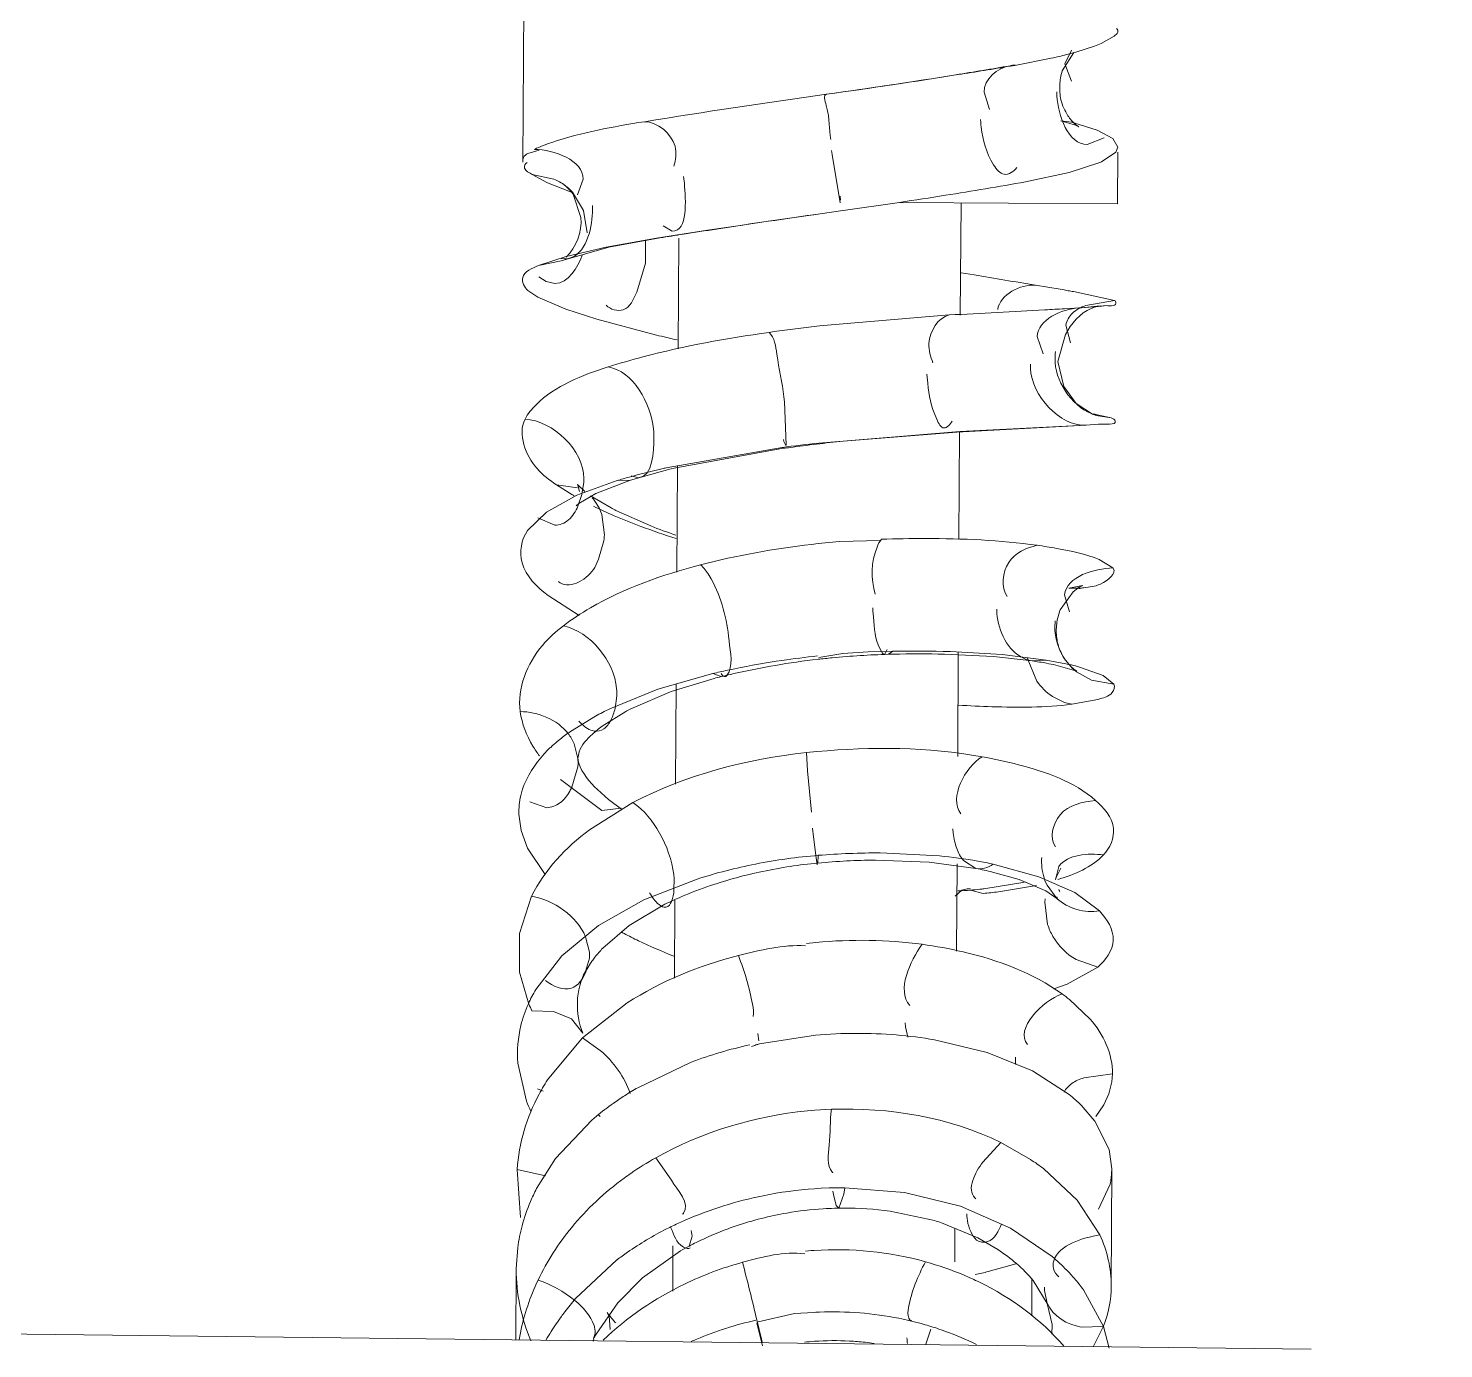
# Model space of a CAD drawing. Header units: millimetres. Extents: x 6110 to 6704, y -2661 to -1821.
# Drawn here: x 6332.86 to 6341.9, y -1978 to -1969.57 of the extents above; entities that cross this region are included whole.
import ezdxf

# ---------------------------------------------------------------- set-up
doc = ezdxf.new("R2010")
doc.units = ezdxf.units.MM
doc.header["$LTSCALE"] = 0.1
doc.linetypes.add('HIDDEN2', pattern=[4.7625, 3.175, -1.5875])
doc.layers.add('1', color=4, linetype='HIDDEN2', lineweight=13)
doc.layers.add('DIM', color=3, linetype='Continuous', lineweight=9)

msp = doc.modelspace()

# ---------------------------------------------------------------- hatches: boundary and pattern name
at = {"layer": 'DIM'}
h = msp.add_hatch(dxfattribs=at)
h.set_pattern_fill('ANSI31', color=2)
edge = h.paths.add_edge_path()
edge.add_line((6619.6172, -2595.9805), (6619.6172, -1962.2056))
edge.add_line((6634.6172, -1966.1101), (6619.6172, -1966.1101))
edge.add_line((6634.6172, -2610.9805), (6634.6172, -1966.1101))
edge.add_line((6634.6172, -2610.9805), (6184.4567, -2610.9805))
edge.add_line((6619.6172, -2595.9805), (6184.4567, -2595.9805))
edge.add_line((6184.4567, -2610.9805), (6184.4567, -2595.9805))

# ---------------------------------------------------------------- linework, layer by layer
at = {"layer": '1', "color": 7, "linetype": 'Continuous'}
for p, q in [((6336.0262, -1969.4239), (6336.0201, -1970.4199)), ((6339.5519, -1969.7184), (6339.6721, -1969.6796)), ((6339.6721, -1969.6796), (6339.715, -1969.6623)), ((6339.715, -1969.6623), (6339.7967, -1969.6156)), ((6339.1625, -1969.8026), (6339.3954, -1969.7573)), ((6339.4666, -1969.8379), (6339.5393, -1969.7201)), ((6339.5245, -1969.7046), (6339.4829, -1969.7923)), ((6339.1625, -1969.8026), (6339.1326, -1969.8051)), ((6339.1354, -1969.8073), (6339.1625, -1969.8026)), ((6339.4829, -1969.7923), (6339.526, -1969.903)), ((6338.9667, -1969.9734), (6339.0023, -1970.0842)), ((6339.4321, -1969.972), (6339.4324, -1969.9971)), ((6339.4569, -1970.156), (6339.5262, -1970.1654)), ((6339.4569, -1970.156), (6339.5504, -1970.1857)), ((6339.5475, -1970.171), (6339.6886, -1970.2167)), ((6339.5504, -1970.1857), (6339.5719, -1970.1953)), ((6339.5719, -1970.1953), (6339.5509, -1970.1804)), ((6339.6886, -1970.2167), (6339.7884, -1970.2704)), ((6339.6258, -1970.309), (6339.7342, -1970.2647)), ((6339.7884, -1970.2704), (6339.8218, -1970.3245)), ((6336.0537, -1970.3648), (6336.1245, -1970.3434)), ((6337.9926, -1970.346), (6337.9961, -1970.3711)), ((6337.9961, -1970.3711), (6338.0473, -1970.6813)), ((6339.8082, -1970.358), (6339.7167, -1970.4181)), ((6339.8218, -1970.3245), (6339.8082, -1970.358)), ((6339.8216, -1970.358), (6339.8196, -1970.6862)), ((6336.1792, -1970.5519), (6336.0811, -1970.4996)), ((6336.0811, -1970.4996), (6336.2195, -1970.5292)), ((6339.5113, -1970.4865), (6339.2324, -1970.5465)), ((6339.7066, -1970.4226), (6339.5113, -1970.4865)), ((6336.3262, -1970.6097), (6336.1792, -1970.5519)), ((6336.3235, -1970.6012), (6336.2902, -1970.5694)), ((6336.4063, -1970.53), (6336.3707, -1970.6287)), ((6336.342, -1970.6264), (6336.3235, -1970.6012)), ((6336.3378, -1970.6125), (6336.4085, -1970.7301)), ((6336.3922, -1970.775), (6336.342, -1970.6264)), ((6338.0499, -1970.6643), (6338.0481, -1970.6373)), ((6338.4272, -1970.6776), (6338.0672, -1970.7291)), ((6339.8196, -1970.6862), (6338.4272, -1970.6776)), ((6338.8194, -1970.6801), (6338.815, -1971.3972)), ((6336.4085, -1970.7301), (6336.4309, -1970.8716)), ((6338.0648, -1970.7302), (6337.92, -1970.7507)), ((6336.9739, -1970.8612), (6336.918, -1970.8281)), ((6336.8747, -1970.9063), (6336.5534, -1970.9632)), ((6336.8959, -1970.9048), (6336.5701, -1970.9649)), ((6336.8039, -1970.9164), (6336.8047, -1971.066)), ((6336.8959, -1970.9048), (6336.8747, -1970.9063)), ((6337.0175, -1970.9055), (6337.0132, -1971.613)), ((6336.2985, -1971.0225), (6336.1199, -1971.0819)), ((6336.5701, -1970.9649), (6336.2657, -1971.051)), ((6336.2894, -1971.0389), (6336.2678, -1971.0366)), ((6336.5534, -1970.9632), (6336.2985, -1971.0225)), ((6336.2657, -1971.051), (6336.1199, -1971.0819)), ((6336.8047, -1971.066), (6336.7484, -1971.2522)), ((6338.9036, -1971.1415), (6338.821, -1971.1277)), ((6336.1688, -1971.1823), (6336.1227, -1971.1527)), ((6336.2259, -1971.1958), (6336.1688, -1971.1823)), ((6336.0526, -1971.2396), (6336.1174, -1971.2824)), ((6336.1174, -1971.2824), (6336.2947, -1971.3598)), ((6339.8, -1971.3043), (6339.5373, -1971.2478)), ((6339.8, -1971.3043), (6339.6168, -1971.3354)), ((6336.2947, -1971.3598), (6336.4931, -1971.4244)), ((6337.9156, -1971.4671), (6338.7442, -1971.3968)), ((6339.4805, -1971.3572), (6339.5771, -1971.3514)), ((6339.5889, -1971.3506), (6339.572, -1971.3517)), ((6339.5772, -1971.3514), (6339.572, -1971.3517)), ((6339.6492, -1971.3459), (6339.5889, -1971.3506)), ((6339.5891, -1971.3506), (6339.6885, -1971.3429)), ((6339.6876, -1971.3412), (6339.6492, -1971.3459)), ((6339.6721, -1971.3476), (6339.6971, -1971.3409)), ((6339.6876, -1971.3412), (6339.708, -1971.3383)), ((6336.4931, -1971.4244), (6336.8736, -1971.5251)), ((6337.8641, -1971.4731), (6337.9156, -1971.4671)), ((6339.4893, -1971.4627), (6339.5178, -1971.5743)), ((6339.3065, -1971.5345), (6339.3438, -1971.6445)), ((6339.4379, -1971.6931), (6339.4863, -1971.521)), ((6339.2624, -1971.7116), (6339.2627, -1971.739)), ((6339.476, -1971.8544), (6339.4379, -1971.6931)), ((6339.5552, -1971.9626), (6339.476, -1971.8544)), ((6337.6888, -1971.9195), (6337.6923, -1971.9509)), ((6337.6923, -1971.9509), (6337.7033, -1972.2271)), ((6339.6603, -1972.0299), (6339.5552, -1971.9626)), ((6339.682, -1972.038), (6339.6603, -1972.0299)), ((6339.682, -1972.038), (6339.7791, -1972.0535)), ((6339.6887, -1972.0338), (6339.7791, -1972.0535)), ((6339.6186, -1972.1004), (6338.7933, -1972.1445)), ((6339.6186, -1972.1004), (6338.8124, -1972.1413)), ((6339.6973, -1972.0945), (6339.6186, -1972.1004)), ((6337.6884, -1972.2042), (6337.6846, -1972.1916)), ((6337.6984, -1972.2271), (6337.6884, -1972.2042)), ((6338.8124, -1972.1413), (6337.9111, -1972.2148)), ((6338.7933, -1972.1445), (6338.0671, -1972.2025)), ((6338.7933, -1972.1445), (6338.8124, -1972.1413)), ((6338.8105, -1972.1413), (6338.8064, -1972.8303)), ((6337.6765, -1972.2432), (6336.9373, -1972.3728)), ((6337.6861, -1972.2486), (6336.9868, -1972.3759)), ((6337.6861, -1972.2486), (6337.6765, -1972.2432)), ((6336.9123, -1972.3942), (6336.7084, -1972.451)), ((6337.0087, -1972.3585), (6337.0046, -1973.0402)), ((6336.3345, -1972.5445), (6336.2361, -1972.4822)), ((6336.2361, -1972.4822), (6336.3689, -1972.5013)), ((6336.6227, -1972.4546), (6336.3655, -1972.5481)), ((6336.3734, -1972.4915), (6336.3697, -1972.4799)), ((6336.3697, -1972.4799), (6336.416, -1972.524)), ((6336.3819, -1972.5248), (6336.3734, -1972.4915)), ((6336.4105, -1972.4654), (6336.3978, -1972.5435)), ((6336.4113, -1972.4417), (6336.4105, -1972.4654)), ((6336.7084, -1972.451), (6336.4863, -1972.5363)), ((6336.7084, -1972.451), (6336.6227, -1972.4546)), ((6336.7602, -1972.437), (6336.7131, -1972.4239)), ((6336.3655, -1972.5481), (6336.172, -1972.6562)), ((6336.3978, -1972.5435), (6336.3724, -1972.6177)), ((6336.4863, -1972.5363), (6336.3782, -1972.6016)), ((6336.4532, -1972.5511), (6336.5842, -1972.6291)), ((6336.172, -1972.6562), (6336.0502, -1972.7745)), ((6336.3782, -1972.6016), (6336.3623, -1972.6167)), ((6336.4812, -1972.5851), (6336.5081, -1972.628)), ((6336.5259, -1972.6707), (6336.5421, -1972.8018)), ((6336.6152, -1972.6451), (6336.8374, -1972.7441)), ((6336.2241, -1972.7394), (6336.1172, -1972.6927)), ((6336.5376, -1972.8389), (6336.5044, -1972.9557)), ((6337.9073, -1972.8575), (6338.0433, -1972.8436)), ((6338.0433, -1972.8436), (6338.3024, -1972.8366)), ((6337.8649, -1972.8623), (6337.9073, -1972.8575)), ((6336.5044, -1972.9557), (6336.4799, -1973.0091)), ((6339.7018, -1972.9585), (6339.7902, -1973.0129)), ((6339.5982, -1973.1238), (6339.5743, -1973.1359)), ((6339.5853, -1973.1276), (6339.5982, -1973.1238)), ((6336.1819, -1973.1888), (6336.3811, -1973.3171)), ((6339.5349, -1973.1655), (6339.4537, -1973.2807)), ((6339.4808, -1973.1842), (6339.5123, -1973.293)), ((6339.5089, -1973.1416), (6339.5853, -1973.1276)), ((6339.5888, -1973.1416), (6339.5089, -1973.1416)), ((6339.5743, -1973.1359), (6339.5349, -1973.1655)), ((6339.0476, -1973.2762), (6339.0489, -1973.3045)), ((6337.3353, -1973.4488), (6337.3384, -1973.4777)), ((6338.0653, -1973.5597), (6337.9115, -1973.5836)), ((6338.2269, -1973.5485), (6338.0653, -1973.5597)), ((6338.3848, -1973.5447), (6338.2269, -1973.5485)), ((6338.3319, -1973.5631), (6338.3481, -1973.5325)), ((6338.3556, -1973.5643), (6338.3848, -1973.5447)), ((6339.0278, -1973.5785), (6338.7148, -1973.5634)), ((6339.0828, -1973.566), (6338.7522, -1973.5471)), ((6338.8021, -1973.5499), (6338.7982, -1974.2176)), ((6339.2748, -1973.6061), (6339.0278, -1973.5785)), ((6339.3642, -1973.6009), (6339.0828, -1973.566)), ((6339.242, -1973.5864), (6339.304, -1973.7353)), ((6339.2748, -1973.6061), (6339.3642, -1973.6009)), ((6339.4896, -1973.6247), (6339.3642, -1973.6009)), ((6339.5586, -1973.6714), (6339.4254, -1973.6332)), ((6339.4864, -1973.6012), (6339.5185, -1973.6403)), ((6339.4866, -1973.601), (6339.532, -1973.6539)), ((6339.5185, -1973.6403), (6339.5398, -1973.6596)), ((6339.5398, -1973.6596), (6339.5586, -1973.6714)), ((6339.727, -1973.6988), (6339.5773, -1973.6457)), ((6337.2342, -1973.6871), (6336.8835, -1973.7873)), ((6337.2418, -1973.7181), (6336.9688, -1973.8023)), ((6337.0004, -1973.7539), (6336.9966, -1974.393)), ((6337.2872, -1973.7066), (6337.2342, -1973.6871)), ((6339.5569, -1973.6754), (6339.6537, -1973.73)), ((6339.6537, -1973.73), (6339.7958, -1973.755)), ((6339.7958, -1973.755), (6339.727, -1973.6988)), ((6336.8835, -1973.7873), (6336.5761, -1973.9123)), ((6336.6211, -1973.8297), (6336.61, -1973.9095)), ((6336.9688, -1973.8023), (6336.7108, -1973.9129)), ((6339.4032, -1973.8337), (6339.4812, -1973.8723)), ((6336.6778, -1973.9302), (6336.5265, -1974.0239)), ((6339.4812, -1973.8723), (6339.5263, -1973.8835)), ((6339.5263, -1973.8835), (6339.6935, -1973.8519)), ((6336.4839, -1973.9595), (6336.3245, -1974.0569)), ((6336.3971, -1974.01), (6336.3781, -1973.9917)), ((6336.3486, -1974.1356), (6336.3726, -1974.2296)), ((6336.3797, -1974.1867), (6336.3727, -1974.2295)), ((6337.8328, -1974.1919), (6337.8995, -1974.1853)), ((6337.8328, -1974.1919), (6337.8379, -1974.3079)), ((6336.3717, -1974.2833), (6336.3341, -1974.4125)), ((6336.3733, -1974.2627), (6336.3717, -1974.2833)), ((6336.3727, -1974.2295), (6336.3733, -1974.2627)), ((6336.5258, -1974.5611), (6336.2618, -1974.3639)), ((6337.8379, -1974.3079), (6337.8638, -1974.5725)), ((6336.4971, -1974.4284), (6336.5683, -1974.4913)), ((6336.1733, -1974.5437), (6336.0659, -1974.5062)), ((6336.4459, -1974.6848), (6336.7236, -1974.5108)), ((6336.5258, -1974.5611), (6336.6497, -1974.5477)), ((6336.5683, -1974.4913), (6336.6516, -1974.5525)), ((6335.9954, -1974.5845), (6336.0096, -1974.6888)), ((6336.0096, -1974.6888), (6336.0506, -1974.8018)), ((6337.8712, -1974.6749), (6337.8774, -1974.729)), ((6337.8774, -1974.729), (6337.8951, -1974.8639)), ((6338.7681, -1974.6785), (6338.7704, -1974.707)), ((6336.0506, -1974.8018), (6336.1627, -1974.9713)), ((6338.6811, -1974.8519), (6338.3041, -1974.8329)), ((6337.8951, -1974.8639), (6337.9001, -1974.9089)), ((6337.9053, -1974.8975), (6337.9079, -1974.8481)), ((6338.6161, -1974.8915), (6338.2725, -1974.8787)), ((6338.9148, -1974.9321), (6338.6161, -1974.8915)), ((6338.7942, -1974.9031), (6338.791, -1975.4605)), ((6338.8349, -1974.8814), (6338.9149, -1974.9316)), ((6339.3175, -1974.9845), (6339.0256, -1974.9044)), ((6339.4432, -1974.9194), (6339.4232, -1975.0047)), ((6339.4572, -1974.9307), (6339.4265, -1974.9892)), ((6337.1347, -1974.9997), (6336.7942, -1975.1328)), ((6336.9851, -1974.9708), (6336.9873, -1974.9955)), ((6336.9873, -1974.9955), (6336.9862, -1975.0702)), ((6338.9644, -1975.0625), (6339.2145, -1975.0219)), ((6339.1903, -1975.0028), (6339.0208, -1974.9549)), ((6339.3604, -1975.0748), (6339.1903, -1975.0028)), ((6339.547, -1975.0856), (6339.3175, -1974.9845)), ((6335.9995, -1975.3464), (6336.0762, -1975.1088)), ((6338.8254, -1975.0696), (6338.7826, -1975.1093)), ((6338.8585, -1975.0625), (6338.8254, -1975.0696)), ((6338.8808, -1975.0631), (6338.8585, -1975.0625)), ((6338.9607, -1975.0918), (6338.881, -1975.0704)), ((6339.3012, -1975.0399), (6339.0584, -1975.0812)), ((6339.4317, -1975.1233), (6339.3604, -1975.0748)), ((6339.3694, -1975.0386), (6339.4317, -1975.1233)), ((6339.4309, -1975.1134), (6339.4378, -1975.1329)), ((6339.7045, -1975.2035), (6339.547, -1975.0856)), ((6336.7942, -1975.1328), (6336.5042, -1975.2973)), ((6336.9281, -1975.1608), (6336.7003, -1975.2956)), ((6336.9923, -1975.134), (6336.9895, -1975.6316)), ((6339.3573, -1975.1267), (6339.3551, -1975.147)), ((6339.3551, -1975.147), (6339.3729, -1975.2895)), ((6336.7003, -1975.2956), (6336.5307, -1975.4414)), ((6336.0003, -1975.594), (6335.9995, -1975.3464)), ((6336.5042, -1975.2973), (6336.2707, -1975.4908)), ((6336.4219, -1975.3677), (6336.4469, -1975.4659)), ((6336.2707, -1975.4908), (6336.103, -1975.7057)), ((6336.4464, -1975.5041), (6336.4205, -1975.5891)), ((6336.4624, -1975.5234), (6336.4205, -1975.5891)), ((6339.4983, -1975.6704), (6339.6925, -1975.5624)), ((6339.5555, -1975.5143), (6339.6925, -1975.5624)), ((6336.0594, -1975.7984), (6336.0003, -1975.594)), ((6339.4114, -1975.7004), (6339.4983, -1975.6704)), ((6336.4029, -1976.0135), (6336.687, -1975.7911)), ((6339.5121, -1975.7686), (6339.6443, -1975.8939)), ((6336.0789, -1975.8418), (6336.2169, -1975.8458)), ((6336.2169, -1975.8458), (6336.3307, -1975.8933)), ((6336.3307, -1975.8933), (6336.4036, -1975.9837)), ((6338.4628, -1975.9181), (6338.4659, -1975.9441)), ((6336.1866, -1976.2704), (6336.4029, -1976.0135)), ((6336.4029, -1976.0135), (6336.5154, -1976.0936)), ((6337.5216, -1975.9867), (6337.5275, -1976.0331)), ((6337.8892, -1975.9962), (6337.533, -1976.0515)), ((6338.4659, -1975.9441), (6338.4807, -1976.01)), ((6338.987, -1976.1079), (6338.6507, -1976.0266)), ((6339.2768, -1976.2254), (6338.987, -1976.1079)), ((6335.9885, -1976.1752), (6336.044, -1976.4181)), ((6337.0959, -1976.1696), (6336.7544, -1976.3321)), ((6339.5095, -1976.3748), (6339.2768, -1976.2254)), ((6339.7867, -1976.2438), (6339.6046, -1976.2692)), ((6336.1506, -1976.3538), (6336.1148, -1976.3399)), ((6339.6751, -1976.5457), (6339.5869, -1976.4441)), ((6339.7307, -1976.4411), (6339.6801, -1976.5155)), ((6336.4616, -1976.5389), (6336.2294, -1976.7845)), ((6336.4912, -1976.514), (6336.4616, -1976.5389)), ((6337.8383, -1976.48), (6337.8866, -1976.4758)), ((6339.7662, -1976.7265), (6339.6751, -1976.5457)), ((6339.0737, -1976.6827), (6338.9589, -1976.8071)), ((6339.0737, -1976.6827), (6339.2641, -1976.7912)), ((6339.7834, -1976.8502), (6339.7662, -1976.7265)), ((6336.2294, -1976.7845), (6336.1083, -1976.9767)), ((6336.8703, -1976.7798), (6336.9696, -1976.9238)), ((6336.0068, -1977.1609), (6335.9841, -1976.8548)), ((6335.9841, -1976.8548), (6336.1655, -1976.8958)), ((6339.3488, -1976.8505), (6339.562, -1977.0495)), ((6339.7787, -1976.9097), (6339.7834, -1976.8504)), ((6339.7834, -1976.8505), (6339.7792, -1977.5987)), ((6337.9261, -1976.9748), (6337.8839, -1976.9774)), ((6337.9764, -1976.9725), (6337.9261, -1976.9748)), ((6338.0004, -1976.9935), (6338.004, -1977.015)), ((6338.039, -1977.1016), (6338.0714, -1977.013)), ((6338.0714, -1977.013), (6338.0768, -1976.9712)), ((6338.4591, -1977.0025), (6338.0768, -1976.9712)), ((6338.817, -1977.0895), (6338.4591, -1977.0025)), ((6339.6969, -1977.108), (6339.7713, -1976.9473)), ((6338.004, -1977.015), (6338.0229, -1977.0838)), ((6338.0229, -1977.0838), (6338.039, -1977.1016)), ((6339.1354, -1977.2286), (6338.817, -1977.0895)), ((6339.562, -1977.0495), (6339.7059, -1977.2722)), ((6338.6501, -1977.1811), (6338.3662, -1977.1209)), ((6337.1015, -1977.2795), (6337.0835, -1977.3434)), ((6338.9274, -1977.2917), (6338.6943, -1977.1948)), ((6338.781, -1977.2324), (6338.7798, -1977.445)), ((6339.4015, -1977.4109), (6339.1354, -1977.2286)), ((6335.9883, -1977.3527), (6335.9787, -1977.49)), ((6337.0284, -1977.3739), (6336.786, -1977.5456)), ((6336.9798, -1977.3429), (6336.9782, -1977.6319)), ((6339.054, -1977.3658), (6338.9274, -1977.2917)), ((6336.6222, -1977.4325), (6336.358, -1977.6795)), ((6338.9937, -1977.5067), (6339.1697, -1977.4562)), ((6335.9787, -1977.4904), (6335.9763, -1977.9427)), ((6336.786, -1977.5456), (6336.6269, -1977.7065)), ((6339.2723, -1977.556), (6339.271, -1977.7903)), ((6339.3698, -1977.7095), (6339.2795, -1977.5629)), ((6339.3535, -1977.6062), (6339.3529, -1977.6266)), ((6339.3529, -1977.6266), (6339.3698, -1977.7095)), ((6339.7289, -1977.8582), (6339.6017, -1977.6232)), ((6336.6269, -1977.7065), (6336.4893, -1977.9053)), ((6339.4018, -1977.8438), (6339.3698, -1977.7095)), ((6336.5587, -1977.7676), (6336.5714, -1977.7901)), ((6336.5714, -1977.7901), (6336.5779, -1977.876)), ((6337.5154, -1977.8151), (6337.5467, -1977.9467)), ((6337.7556, -1977.7751), (6337.5164, -1977.8306)), ((6337.8799, -1977.7669), (6337.7556, -1977.7751)), ((6338.4865, -1977.8041), (6338.4932, -1977.8143)), ((6338.4932, -1977.8143), (6338.5059, -1977.821)), ((6341.055, -1978.0028), (6330.9837, -1977.8837)), ((6336.4825, -1977.8993), (6336.4726, -1977.9364)), ((6336.4754, -1977.8515), (6336.4824, -1977.8852)), ((6336.4824, -1977.8852), (6336.4825, -1977.8993)), ((6337.5512, -1977.9798), (6337.515, -1977.8351)), ((6338.5944, -1977.9708), (6338.6257, -1977.8752)), ((6339.3998, -1977.9058), (6339.4018, -1977.8438)), ((6339.5872, -1977.8611), (6339.7289, -1977.8582)), ((6339.7293, -1977.8557), (6339.6634, -1977.9875)), ((6339.7654, -1977.9954), (6339.7289, -1977.8582)), ((6337.5467, -1977.9467), (6337.5502, -1977.9623))]:
    msp.add_line(p, q, dxfattribs=at)
for points in [[(6338.9443, -1970.1485), (6338.9453, -1970.1648), (6338.9468, -1970.1811), (6338.9488, -1970.1974)], [(6337.0477, -1970.5128), (6337.0496, -1970.5273), (6337.0511, -1970.5418), (6337.0524, -1970.5564)], [(6336.465, -1970.6984), (6336.4658, -1970.7134), (6336.4661, -1970.7283), (6336.4657, -1970.7432)], [(6339.4232, -1971.6306), (6339.4216, -1971.6449), (6339.4205, -1971.6593), (6339.4199, -1971.6736)], [(6338.6019, -1971.7743), (6338.603, -1971.794), (6338.6046, -1971.8137), (6338.6066, -1971.8332)], [(6336.8555, -1972.1247), (6336.8572, -1972.1429), (6336.8581, -1972.161), (6336.8585, -1972.1789)], [(6336.5421, -1972.8018), (6336.541, -1972.8142), (6336.5395, -1972.8266), (6336.5376, -1972.8389)], [(6338.2552, -1973.2675), (6338.2569, -1973.2871), (6338.2588, -1973.3064), (6338.2609, -1973.3254)], [(6339.4211, -1973.3507), (6339.4198, -1973.3658), (6339.4192, -1973.381), (6339.4191, -1973.3961)], [(6336.6199, -1973.7824), (6336.621, -1973.7984), (6336.6214, -1973.8141), (6336.6211, -1973.8297)], [(6339.3353, -1974.8618), (6339.3344, -1974.8778), (6339.3343, -1974.8938), (6339.3348, -1974.9096)], [(6336.4469, -1975.4659), (6336.4474, -1975.4788), (6336.4472, -1975.4915), (6336.4464, -1975.5041)], [(6337.8322, -1975.4106), (6337.8523, -1975.4082), (6337.8724, -1975.4061), (6337.8925, -1975.4045)], [(6339.1675, -1976.1376), (6339.1672, -1976.1531), (6339.1676, -1976.1685), (6339.1687, -1976.1835)], [(6337.8866, -1976.4758), (6337.9215, -1976.4733), (6337.9564, -1976.4713), (6337.9912, -1976.4698)], [(6338.0768, -1976.9712), (6338.0267, -1976.9714), (6337.9764, -1976.9725)], [(6338.8571, -1977.1381), (6338.8576, -1977.1528), (6338.8588, -1977.167), (6338.8605, -1977.1807)], [(6337.0969, -1977.245), (6337.099, -1977.2571), (6337.1005, -1977.2687), (6337.1015, -1977.2795)], [(6337.8256, -1977.3755), (6337.8444, -1977.3736), (6337.8631, -1977.3722), (6337.8819, -1977.3713)], [(6337.9155, -1977.7653), (6337.9036, -1977.7656), (6337.8918, -1977.7661), (6337.8799, -1977.7669)], [(6338.4734, -1977.9306), (6338.4748, -1977.943), (6338.4765, -1977.9547), (6338.4787, -1977.9656)]]:
    msp.add_lwpolyline(points, dxfattribs=at)
for centre, radius, start, end in [((6338.6545, -1966.413), 3.4254, 282.49071, 283.54934), ((6338.8521, -1967.224), 2.5907, 283.50391, 285.67094), ((6332.3371, -1929.7211), 40.657, 277.95052, 279.12603), ((6331.4856, -1923.6157), 46.8214, 277.9491, 278.98878), ((6334.7838, -1944.9696), 25.2134, 279.1323, 279.93215), ((6334.1205, -1940.296), 29.9343, 278.99577, 279.64423), ((6338.2168, -1964.5916), 5.2934, 279.96284, 280.31317), ((6344.927, -2020.1825), 50.6763, 97.9012, 99.23143), ((6339.0165, -1972.1416), 2.0409, 74.91768, 75.53636), ((6339.4443, -1969.8168), 0.6601, 293.41173, 294.37262), ((6336.0779, -1970.8576), 0.3577, 53.62082, 66.67615), ((6336.0924, -1970.8379), 0.3332, 42.57994, 53.6208), ((6334.981, -1946.8076), 24.1167, 278.91762, 280.15335), ((6333.1425, -1935.3354), 35.7352, 278.50437, 278.97843), ((6349.6414, -2053.2086), 83.2869, 98.09045, 98.59098), ((6347.3386, -2036.9786), 66.8943, 98.094006, 98.668099), ((6346.4675, -2032.1918), 62.0318, 98.592038, 98.896104), ((6345.2807, -2023.4313), 53.1916, 98.67608, 98.90539), ((6343.9304, -2014.8118), 44.4669, 98.90571, 99.10216), ((6336.2909, -1970.9352), 0.1038, 269.17476, 281.99704), ((6365.0907, -1814.0826), 159.2271, 260.533925, 260.676711), ((6336.6687, -1987.2908), 16.2975, 79.97831, 80.72601), ((6337.6492, -1981.7007), 10.6221, 79.76112, 79.93917), ((6333.1507, -1860.2865), 111.251, 272.881951, 273.1972), ((6336.2819, -1916.6792), 54.7714, 273.21688, 273.34785), ((6339.284, -1966.5728), 4.7876, 273.51076, 273.65431), ((6339.75, -1971.5885), 0.2532, 107.93099, 112.82374), ((6339.5101, -1969.4792), 1.8722, 275.46909, 275.97262), ((6339.5631, -1969.9788), 1.3699, 275.93897, 277.1583), ((6339.5513, -1985.6128), 14.24, 96.80462, 97.90341), ((6339.5811, -1960.2955), 11.5514, 256.44492, 257.12331), ((6339.794, -1971.6741), 0.3802, 248.10294, 252.89464), ((6338.8006, -1976.5287), 4.5817, 78.8241, 79.14638), ((6339.5644, -1986.8407), 14.719, 96.44941, 97.36927), ((6339.609, -1986.5466), 14.4267, 96.13531, 97.49487), ((6339.5661, -1986.2193), 14.0966, 97.49552, 97.66415), ((6338.1138, -1977.5572), 5.3162, 103.09803, 105.4343), ((6338.2862, -1978.2759), 6.0553, 102.87147, 103.14609), ((6338.1947, -1977.4561), 5.2219, 103.37508, 104.21684), ((6337.8661, -1976.6492), 4.375, 105.47246, 106.51192), ((6337.2739, -1970.9386), 1.8605, 239.67427, 240.17793), ((6336.279, -1972.7396), 0.2544, 37.37871, 43.70877), ((6337.7534, -1970.0073), 2.9083, 243.84651, 246.7182), ((6336.2331, -1972.7677), 0.3084, 18.31683, 26.92428), ((6337.4728, -1970.9483), 1.9012, 242.13403, 243.18475), ((6338.0763, -1969.2567), 3.7255, 246.71924, 249.55905), ((6338.4125, -1968.3548), 4.688, 249.5588, 252.47561), ((6338.2273, -1969.2255), 3.7832, 248.44439, 251.0446), ((6336.3766, -1972.9333), 0.2098, 232.56645, 235.72047), ((6339.3918, -1971.8587), 1.2979, 277.95185, 278.73171), ((6339.3766, -1971.7603), 1.3976, 278.73476, 279.37996), ((6339.7722, -1973.3894), 0.3531, 181.09149, 190.82538), ((6339.7962, -1973.3848), 0.3776, 190.8283, 205.74536), ((6339.7443, -1973.4179), 0.3163, 187.89267, 202.72784), ((6338.4915, -1979.1451), 5.6015, 96.03055, 98.37526), ((6338.4828, -1978.5386), 4.9759, 91.46541, 95.60776), ((6338.5661, -1982.0048), 8.4432, 91.22447, 91.42887), ((6338.5184, -1981.4716), 7.928, 88.30943, 90.9654), ((6338.5545, -1981.168), 7.6063, 88.79278, 91.27176), ((6339.7486, -1973.4163), 0.3209, 202.68754, 207.68715), ((6339.7929, -1973.3868), 0.3737, 205.69574, 214.97586), ((6339.7418, -1973.4201), 0.3131, 207.6592, 215.34138), ((6338.4137, -1978.7225), 5.1717, 101.57947, 102.65978), ((6338.4673, -1978.9903), 5.4448, 98.36046, 101.56686), ((6338.4512, -1978.4622), 4.8961, 99.61238, 102.64744), ((6338.4973, -1978.7275), 5.1653, 96.57217, 99.62529), ((6338.4997, -1978.742), 5.18, 95.57334, 96.57997), ((6339.3098, -1973.3847), 0.2235, 245.8674, 261.02981), ((6338.837, -1976.49), 2.9169, 79.55295, 81.36847), ((6338.99, -1975.6591), 2.0721, 77.8704, 79.54618), ((6339.0441, -1975.6974), 2.1201, 76.91153, 77.87108), ((6339.1381, -1975.297), 1.7088, 75.10634, 76.94051), ((6339.7696, -1973.4043), 0.3446, 226.40844, 231.88687), ((6338.3798, -1978.5708), 5.0163, 102.66224, 103.20204), ((6338.1332, -1977.1342), 3.5304, 103.8648, 104.62504), ((6338.3707, -1978.0978), 4.5229, 102.66267, 103.85992), ((6339.6054, -1973.5308), 0.3642, 214.18262, 236.26991), ((6337.5142, -1975.8595), 2.1614, 115.72504, 118.46816), ((6337.4934, -1975.4487), 1.7237, 117.00327, 118.24272), ((6336.8681, -1974.8666), 0.9746, 129.99702, 133.39309), ((6336.9169, -1974.9239), 1.0498, 128.82086, 130.02368), ((6336.9776, -1975.0008), 1.1478, 124.68031, 128.77712), ((6336.0594, -1974.2621), 0.3157, 23.62036, 37.29061), ((6336.7806, -1973.7354), 0.8099, 210.78038, 216.16122), ((6336.8172, -1974.8121), 0.9, 133.41842, 134.96028), ((6336.4598, -1974.5736), 0.4645, 166.73229, 181.3516), ((6336.4934, -1974.5813), 0.499, 158.25371, 166.75027), ((6335.9999, -1974.2541), 0.3697, 329.98113, 334.6477), ((6338.2847, -1979.4913), 4.6585, 89.762, 94.63998), ((6338.1495, -1978.1679), 3.3267, 101.13472, 107.76019), ((6338.1925, -1978.3688), 3.5321, 94.62186, 101.18996), ((6338.1969, -1978.0232), 3.1393, 95.32966, 101.84999), ((6338.3083, -1979.1829), 4.3043, 90.47687, 95.37245), ((6338.3623, -1978.121), 3.2847, 80.11278, 84.43124), ((6338.4174, -1977.5031), 2.6187, 76.67809, 79.05054), ((6338.4525, -1977.5874), 2.7435, 77.94224, 80.05442), ((6339.6627, -1974.8909), 0.3284, 183.3068, 206.73007), ((6338.1434, -1977.7822), 2.8924, 101.7939, 108.61574), ((6338.8845, -1973.5911), 1.4684, 282.98721, 283.59053), ((6337.9121, -1977.1628), 2.2306, 113.24466, 116.17336), ((6338.0279, -1977.435), 2.5265, 108.64716, 113.22323), ((6338.6615, -1972.3615), 2.7177, 272.88654, 274.63265), ((6338.6253, -1971.9221), 3.1586, 274.64382, 275.71835), ((6338.6442, -1972.1142), 2.9656, 275.72451, 276.19927), ((6338.658, -1971.8332), 3.2726, 275.30759, 277.02776), ((6339.73, -1974.9235), 0.3197, 206.33091, 209.19149), ((6339.7607, -1975.1648), 0.4074, 197.82213, 209.52512), ((6337.9663, -1972.871), 2.7964, 241.86787, 242.33314), ((6338.0406, -1972.7277), 2.9578, 242.34718, 244.33787), ((6337.1465, -1976.0244), 0.848, 136.5697, 141.65888), ((6338.2258, -1972.3357), 3.3913, 244.3866, 248.53469), ((6337.0694, -1975.9625), 0.7492, 141.71506, 144.11446), ((6336.8561, -1976.154), 0.8765, 149.23553, 155.86988), ((6338.7356, -1976.7465), 1.2487, 51.55108, 54.27741), ((6336.7971, -1976.1281), 0.812, 155.83427, 166.21024), ((6336.9656, -1975.4171), 0.9831, 202.82111, 205.59436), ((6336.7656, -1976.1186), 0.7792, 166.34065, 184.16581), ((6338.156, -1979.1924), 3.2073, 90.11089, 94.77186), ((6338.1569, -1979.0193), 3.0342, 85.30827, 90.13267), ((6338.1805, -1978.7398), 2.7537, 80.16683, 85.32216), ((6338.0164, -1978.5893), 2.5889, 102.15101, 110.82862), ((6337.7485, -1976.7613), 0.7417, 108.82926, 111.11103), ((6337.7662, -1976.8131), 0.7964, 107.02758, 108.83279), ((6337.2944, -1977.0039), 1.3286, 146.49092, 151.65744), ((6337.8213, -1978.1653), 2.1211, 120.19899, 122.84656), ((6338.7971, -1977.2501), 1.1286, 47.97001, 50.85958), ((6336.9567, -1976.0655), 0.9784, 201.11981, 205.27968), ((6337.7029, -1977.9928), 1.9118, 125.31185, 129.33197), ((6337.7738, -1978.0918), 2.0336, 122.84681, 125.32906), ((6338.8674, -1977.172), 1.0235, 45.32797, 47.9649), ((6336.9661, -1976.1188), 0.6014, 220.21838, 221.41437), ((6337.8494, -1978.5295), 2.005, 119.23089, 124.6188), ((6338.3912, -1978.1266), 1.5954, 53.11503, 56.829), ((6337.7822, -1978.4357), 1.8897, 126.10684, 133.21668), ((6337.8193, -1978.4849), 1.9512, 124.63485, 126.13551), ((6339.3611, -1976.8468), 0.4223, 346.23515, 351.43487), ((6337.2037, -1977.5412), 1.2323, 152.73974, 157.0021), ((6338.0599, -1979.5025), 2.5312, 93.98594, 101.49012), ((6337.146, -1977.5172), 1.1698, 156.97964, 165.02123), ((6337.7088, -1978.3573), 1.7822, 133.22212, 140.53063), ((6338.0493, -1979.462), 2.4894, 101.43714, 113.46723), ((6338.0716, -1979.2191), 2.1177, 91.63948, 93.58483), ((6338.0706, -1979.1878), 2.0864, 90.8677, 91.63684), ((6338.0734, -1979.3717), 2.2702, 90.0988, 90.86723), ((6338.0755, -1979.2843), 2.1829, 82.34823, 90.1603), ((6338.9662, -1976.9746), 0.0846, 226.2083, 231.79292), ((6338.0134, -1979.3716), 2.3922, 113.54156, 114.53221), ((6338.0722, -1979.2544), 2.1527, 99.76509, 108.66476), ((6338.0746, -1979.2646), 2.1633, 93.58977, 99.78148), ((6338.1657, -1978.8219), 1.7108, 72.00231, 73.55287), ((6337.086, -1977.5009), 1.1077, 165.03021, 172.30851), ((6337.8478, -1979.0402), 2.0216, 116.72911, 124.94531), ((6337.9972, -1979.3363), 2.3534, 114.52856, 116.73476), ((6338.0357, -1979.1511), 2.0431, 110.14389, 116.37006), ((6338.056, -1979.2034), 2.0993, 108.6908, 110.17347), ((6337.8683, -1978.8267), 1.6781, 117.88251, 120.03336), ((6337.9924, -1979.0613), 1.9435, 116.40186, 117.88142), ((6337.8003, -1978.9702), 1.9371, 124.97932, 127.45587), ((6337.9995, -1979.5438), 2.174, 105.33875, 115.82099), ((6305.0285, -1985.6522), 33.4188, 13.5629, 14.21252), ((6338.0219, -1979.474), 2.1086, 67.19457, 74.30718), ((6338.5328, -1978.4395), 1.3464, 44.3966, 49.81777), ((6338.0712, -1979.3537), 1.9786, 64.05731, 67.16002), ((6338.4955, -1975.4047), 2.1603, 281.05559, 283.33309), ((6338.6195, -1978.3536), 1.2243, 40.99419, 44.36198), ((6338.693, -1978.2902), 1.1273, 36.27614, 41.01114), ((6337.4654, -1978.2014), 1.4917, 154.55938, 168.23399), ((6337.6428, -1978.8021), 1.7062, 138.85402, 142.52343), ((6337.5917, -1978.764), 1.6425, 143.76003, 147.85063), ((6337.6203, -1978.7847), 1.6778, 142.52985, 143.77057), ((6337.6197, -1976.9652), 1.3296, 218.02242, 219.59331), ((6337.6571, -1976.9343), 1.3781, 219.59102, 220.79475), ((6337.9773, -1979.9313), 2.1651, 102.47981, 113.00793), ((6338.0007, -1979.9685), 2.2049, 85.53871, 92.21448), ((6338.0065, -1979.8889), 2.125, 78.68722, 85.52679), ((6338.0198, -1979.8207), 2.0556, 74.62139, 78.67869), ((6337.4283, -1978.192), 1.4534, 168.3008, 170.11612), ((6337.5523, -1978.739), 1.5958, 147.85875, 150.12451), ((6337.5219, -1978.4805), 1.182, 150.88151, 152.59144), ((6338.0384, -1979.7523), 1.9847, 71.61743, 74.61719), ((6337.9817, -1979.9161), 2.158, 69.9946, 71.55865), ((6338.0157, -1979.8264), 2.062, 64.05443, 70.03149), ((6336.3573, -1977.8924), 0.1253, 331.61213, 339.04619), ((6337.9686, -1979.9099), 2.142, 113.01689, 114.01279), ((6338.0127, -1979.8261), 1.8785, 93.94534, 95.91497), ((6338.0107, -1979.791), 1.8433, 87.00474, 93.95823), ((6338.0134, -1979.7321), 1.7843, 83.75554, 86.99015), ((6338.0167, -1979.7), 1.7521, 81.85394, 83.74931)]:
    msp.add_arc(centre, radius, start, end, dxfattribs=at)
for points, knots in [([(6339.7967, -1969.6156), (6339.8055, -1969.6083), (6339.8273, -1969.5975), (6339.8195, -1969.5713), (6339.8124, -1969.5662)], [0, 0, 0, 0, 0.56436, 1, 1, 1, 1]), ([(6339.4579, -1970.0223), (6339.4507, -1969.9918), (6339.4464, -1969.929), (6339.457, -1969.8671), (6339.4666, -1969.8379)], [0, 0, 0, 0, 0.50469, 1, 1, 1, 1]), ([(6337.9606, -1969.9873), (6337.9371, -1969.9904), (6337.9884, -1970.1399), (6337.9749, -1970.2043), (6337.9876, -1970.2764)], [0, 0, 0, 0, 0.245062, 1, 1, 1, 1]), ([(6339.5509, -1970.1804), (6339.532, -1970.1646), (6339.4926, -1970.116), (6339.4664, -1970.0586), (6339.4579, -1970.0223)], [0, 0, 0, 0, 0.397352, 1, 1, 1, 1]), ([(6336.0952, -1970.339), (6336.1307, -1970.321), (6336.3584, -1970.2368), (6336.598, -1970.1951), (6336.7973, -1970.1625)], [0, 0, 0, 0, 0.164791, 1, 1, 1, 1]), ([(6336.7973, -1970.1625), (6336.881, -1970.1632), (6337.0167, -1970.2743), (6336.9981, -1970.4063), (6336.9862, -1970.4471)], [0, 0, 0, 0, 0.663237, 1, 1, 1, 1]), ([(6338.9488, -1970.1974), (6338.9604, -1970.2811), (6338.9841, -1970.3869), (6339.0899, -1970.5239), (6339.1575, -1970.4799), (6339.176, -1970.4559)], [0, 0, 0, 0, 0.582321, 0.790948, 1, 1, 1, 1]), ([(6336.0201, -1970.42), (6336.0202, -1970.4104), (6336.0213, -1970.3861), (6336.042, -1970.3708), (6336.0537, -1970.3648)], [0, 0, 0, 0, 0.420931, 1, 1, 1, 1]), ([(6336.0811, -1970.4996), (6336.0636, -1970.488), (6336.0186, -1970.4752), (6336.0361, -1970.4286), (6336.0483, -1970.4226)], [0, 0, 0, 0, 0.60752, 1, 1, 1, 1]), ([(6336.1199, -1971.0819), (6336.0815, -1971.0983), (6335.9908, -1971.1336), (6336.0301, -1971.2206), (6336.0526, -1971.2396)], [0, 0, 0, 0, 0.586614, 1, 1, 1, 1]), ([(6336.7484, -1971.2522), (6336.7285, -1971.2947), (6336.6885, -1971.3924), (6336.5787, -1971.3622), (6336.5539, -1971.3341)], [0, 0, 0, 0, 0.556007, 1, 1, 1, 1]), ([(6339.7338, -1971.3379), (6339.7593, -1971.3347), (6339.8214, -1971.3502), (6339.8063, -1971.3065), (6339.8, -1971.3043)], [0, 0, 0, 0, 0.794186, 1, 1, 1, 1]), ([(6338.7442, -1971.3968), (6338.6712, -1971.4119), (6338.5904, -1971.5513), (6338.6242, -1971.664), (6338.6402, -1971.703)], [0, 0, 0, 0, 0.638625, 1, 1, 1, 1]), ([(6339.6168, -1971.3354), (6339.586, -1971.3471), (6339.5289, -1971.3756), (6339.4932, -1971.4336), (6339.4893, -1971.4627)], [0, 0, 0, 0, 0.529615, 1, 1, 1, 1]), ([(6336.5654, -1971.729), (6336.639, -1971.7054), (6336.9763, -1971.609), (6337.3225, -1971.5457), (6337.5933, -1971.5081)], [0, 0, 0, 0, 0.220336, 1, 1, 1, 1]), ([(6337.5933, -1971.5081), (6337.6302, -1971.5409), (6337.6455, -1971.6984), (6337.678, -1971.8282), (6337.6888, -1971.9195)], [0, 0, 0, 0, 0.349673, 1, 1, 1, 1]), ([(6336.0347, -1972.0628), (6336.0522, -1972.0282), (6336.1898, -1971.8614), (6336.4005, -1971.7821), (6336.5654, -1971.729)], [0, 0, 0, 0, 0.182698, 1, 1, 1, 1]), ([(6338.6066, -1971.8332), (6338.6159, -1971.9117), (6338.6287, -1971.9961), (6338.7047, -1972.1443), (6338.7525, -1972.0951), (6338.7624, -1972.0749)], [0, 0, 0, 0, 0.629869, 0.821087, 1, 1, 1, 1]), ([(6336.2361, -1972.4822), (6336.1916, -1972.4513), (6336.0633, -1972.3591), (6335.986, -1972.1592), (6336.0347, -1972.0628)], [0, 0, 0, 0, 0.333904, 1, 1, 1, 1]), ([(6339.7791, -1972.0535), (6339.7901, -1972.0564), (6339.8396, -1972.105), (6339.7335, -1972.0911), (6339.6973, -1972.0945)], [0, 0, 0, 0, 0.23838, 1, 1, 1, 1]), ([(6337.7033, -1972.2271), (6337.7028, -1972.2279), (6337.701, -1972.2296), (6337.6991, -1972.2279), (6337.6984, -1972.2271)], [0, 0, 0, 0, 0.465911, 1, 1, 1, 1]), ([(6336.3724, -1972.6177), (6336.3579, -1972.6501), (6336.3238, -1972.7102), (6336.2555, -1972.7408), (6336.2241, -1972.7394)], [0, 0, 0, 0, 0.53051, 1, 1, 1, 1]), ([(6336.0502, -1972.7745), (6336.0109, -1972.8314), (6335.9825, -1973.0143), (6336.1118, -1973.1339), (6336.1819, -1973.1888)], [0, 0, 0, 0, 0.437362, 1, 1, 1, 1]), ([(6338.3115, -1972.829), (6338.2988, -1972.8438), (6338.2465, -1972.9527), (6338.2408, -1973.0842), (6338.2718, -1973.1791)], [0, 0, 0, 0, 0.163039, 1, 1, 1, 1]), ([(6338.3115, -1972.829), (6338.4043, -1972.8261), (6338.7361, -1972.8211), (6339.0692, -1972.8344), (6339.3058, -1972.8678)], [0, 0, 0, 0, 0.279986, 1, 1, 1, 1]), ([(6339.3058, -1972.8678), (6339.2368, -1972.8839), (6339.0901, -1972.949), (6339.0744, -1973.1354), (6339.1152, -1973.1956)], [0, 0, 0, 0, 0.493261, 1, 1, 1, 1]), ([(6339.3058, -1972.8678), (6339.3473, -1972.8737), (6339.4808, -1972.8952), (6339.6151, -1972.9229), (6339.7018, -1972.9585)], [0, 0, 0, 0, 0.309009, 1, 1, 1, 1]), ([(6336.28, -1973.3821), (6336.3345, -1973.3401), (6336.6039, -1973.1649), (6336.9114, -1973.0563), (6337.1549, -1972.9932)], [0, 0, 0, 0, 0.214784, 1, 1, 1, 1]), ([(6337.1549, -1972.9932), (6337.1779, -1973.011), (6337.2751, -1973.1489), (6337.3189, -1973.3138), (6337.3353, -1973.4488)], [0, 0, 0, 0, 0.176141, 1, 1, 1, 1]), ([(6339.7902, -1973.0129), (6339.8186, -1973.0454), (6339.7075, -1973.1344), (6339.6403, -1973.1332), (6339.6044, -1973.1392)], [0, 0, 0, 0, 0.542869, 1, 1, 1, 1]), ([(6339.4537, -1973.2807), (6339.4419, -1973.309), (6339.427, -1973.3692), (6339.4268, -1973.4311), (6339.431, -1973.4613)], [0, 0, 0, 0, 0.501096, 1, 1, 1, 1]), ([(6336.004, -1973.9303), (6335.9832, -1973.783), (6336.075, -1973.5572), (6336.2316, -1973.4195), (6336.28, -1973.3821)], [0, 0, 0, 0, 0.708478, 1, 1, 1, 1]), ([(6338.2609, -1973.3254), (6338.2701, -1973.4004), (6338.2595, -1973.4673), (6338.3239, -1973.567), (6338.3319, -1973.5631)], [0, 0, 0, 0, 0.894953, 1, 1, 1, 1]), ([(6337.324, -1973.7003), (6337.3207, -1973.7048), (6337.3025, -1973.7115), (6337.2927, -1973.6949), (6337.2871, -1973.6871)], [0, 0, 0, 0, 0.36806, 1, 1, 1, 1]), ([(6339.6935, -1973.8519), (6339.7258, -1973.8425), (6339.7825, -1973.8335), (6339.804, -1973.7713), (6339.7958, -1973.755)], [0, 0, 0, 0, 0.64851, 1, 1, 1, 1]), ([(6336.61, -1973.9095), (6336.6038, -1973.9359), (6336.588, -1973.9839), (6336.5573, -1974.0269), (6336.5381, -1974.0403)], [0, 0, 0, 0, 0.536214, 1, 1, 1, 1]), ([(6338.8029, -1973.889), (6338.8742, -1973.8934), (6339.115, -1973.9043), (6339.3577, -1973.9044), (6339.5263, -1973.8835)], [0, 0, 0, 0, 0.295734, 1, 1, 1, 1]), ([(6336.5265, -1974.0239), (6336.5051, -1974.0394), (6336.4484, -1974.0855), (6336.3964, -1974.1426), (6336.3797, -1974.1867)], [0, 0, 0, 0, 0.359925, 1, 1, 1, 1]), ([(6336.5381, -1974.0403), (6336.5209, -1974.0523), (6336.4644, -1974.0637), (6336.4197, -1974.0302), (6336.3971, -1974.01)], [0, 0, 0, 0, 0.409381, 1, 1, 1, 1]), ([(6336.3727, -1974.2295), (6336.3735, -1974.2393), (6336.3906, -1974.3171), (6336.4478, -1974.3799), (6336.4971, -1974.4284)], [0, 0, 0, 0, 0.124285, 1, 1, 1, 1]), ([(6338.9542, -1974.2185), (6339.0325, -1974.2326), (6339.2842, -1974.2883), (6339.5423, -1974.3782), (6339.678, -1974.4969)], [0, 0, 0, 0, 0.306062, 1, 1, 1, 1]), ([(6336.3201, -1974.4391), (6336.304, -1974.467), (6336.2658, -1974.5182), (6336.2033, -1974.5434), (6336.1733, -1974.5437)], [0, 0, 0, 0, 0.517157, 1, 1, 1, 1]), ([(6339.678, -1974.4969), (6339.5974, -1974.5084), (6339.4312, -1974.5357), (6339.3827, -1974.738), (6339.4229, -1974.794)], [0, 0, 0, 0, 0.54139, 1, 1, 1, 1]), ([(6339.678, -1974.4969), (6339.7315, -1974.5438), (6339.8333, -1974.6583), (6339.7715, -1974.8022), (6339.7297, -1974.8458)], [0, 0, 0, 0, 0.540962, 1, 1, 1, 1]), ([(6338.7704, -1974.707), (6338.7741, -1974.7404), (6338.7875, -1974.802), (6338.8165, -1974.859), (6338.8349, -1974.8814)], [0, 0, 0, 0, 0.536984, 1, 1, 1, 1]), ([(6338.9149, -1974.9316), (6338.933, -1974.9349), (6338.9731, -1974.933), (6339.0088, -1974.9158), (6339.0256, -1974.9044)], [0, 0, 0, 0, 0.476075, 1, 1, 1, 1]), ([(6339.4265, -1974.9892), (6339.4261, -1974.9908), (6339.4255, -1974.9941), (6339.425, -1974.9975), (6339.4248, -1974.9992)], [0, 0, 0, 0, 0.491742, 1, 1, 1, 1]), ([(6336.9361, -1975.1791), (6336.9206, -1975.1828), (6336.8716, -1975.1547), (6336.8471, -1975.1143), (6336.8297, -1975.0866)], [0, 0, 0, 0, 0.327651, 1, 1, 1, 1]), ([(6336.9862, -1975.0702), (6336.9838, -1975.0947), (6336.9786, -1975.1342), (6336.9523, -1975.1753), (6336.9361, -1975.1791)], [0, 0, 0, 0, 0.596453, 1, 1, 1, 1]), ([(6339.4382, -1975.1304), (6339.4374, -1975.1293), (6339.4353, -1975.1269), (6339.433, -1975.1246), (6339.4317, -1975.1233)], [0, 0, 0, 0, 0.413189, 1, 1, 1, 1]), ([(6339.6925, -1975.5624), (6339.7433, -1975.52), (6339.8358, -1975.389), (6339.7518, -1975.2533), (6339.7045, -1975.2035)], [0, 0, 0, 0, 0.490703, 1, 1, 1, 1]), ([(6338.571, -1975.4164), (6338.6589, -1975.4283), (6338.9705, -1975.4849), (6339.2789, -1975.5992), (6339.4647, -1975.7327)], [0, 0, 0, 0, 0.279403, 1, 1, 1, 1]), ([(6337.3976, -1975.4884), (6337.4369, -1975.5889), (6337.4748, -1975.7163), (6337.4966, -1975.8515), (6337.4922, -1975.877)], [0, 0, 0, 0, 0.806625, 1, 1, 1, 1]), ([(6336.4249, -1975.5911), (6336.4072, -1975.6345), (6336.3346, -1975.7391), (6336.2101, -1975.6846), (6336.1655, -1975.6479)], [0, 0, 0, 0, 0.447558, 1, 1, 1, 1]), ([(6339.6046, -1976.2692), (6339.5772, -1976.278), (6339.528, -1976.2983), (6339.4883, -1976.3382), (6339.479, -1976.3605)], [0, 0, 0, 0, 0.543712, 1, 1, 1, 1]), ([(6337.9912, -1976.4698), (6337.9823, -1976.546), (6337.9878, -1976.6724), (6337.96, -1976.8292), (6337.9984, -1976.873)], [0, 0, 0, 0, 0.567994, 1, 1, 1, 1]), ([(6337.9984, -1976.873), (6337.9988, -1976.8734), (6337.9994, -1976.8741), (6338.0001, -1976.8748), (6338.0005, -1976.8751)], [0, 0, 0, 0, 0.513582, 1, 1, 1, 1]), ([(6337.0476, -1977.1336), (6337.0468, -1977.1348), (6337.0448, -1977.137), (6337.0423, -1977.1387), (6337.041, -1977.1394)], [0, 0, 0, 0, 0.496355, 1, 1, 1, 1]), ([(6338.8605, -1977.1807), (6338.8643, -1977.2049), (6338.8772, -1977.2498), (6338.9022, -1977.2912), (6338.919, -1977.3056)], [0, 0, 0, 0, 0.524786, 1, 1, 1, 1]), ([(6337.0897, -1977.3543), (6337.0813, -1977.3659), (6336.9973, -1977.3342), (6336.989, -1977.2714), (6336.9671, -1977.2281)], [0, 0, 0, 0, 0.228248, 1, 1, 1, 1]), ([(6338.919, -1977.3056), (6338.9371, -1977.3213), (6339.026, -1977.3256), (6339.0577, -1977.2456), (6339.079, -1977.2031)], [0, 0, 0, 0, 0.334858, 1, 1, 1, 1]), ([(6338.5922, -1977.444), (6338.5441, -1977.5361), (6338.4945, -1977.6501), (6338.4775, -1977.7834), (6338.4865, -1977.8041)], [0, 0, 0, 0, 0.821817, 1, 1, 1, 1]), ([(6339.4115, -1977.4379), (6339.406, -1977.4535), (6339.4049, -1977.4941), (6339.429, -1977.5258), (6339.4439, -1977.5408)], [0, 0, 0, 0, 0.440636, 1, 1, 1, 1])]:
    msp.add_open_spline(points, degree=3, knots=knots, dxfattribs=at)
for points in [[(6339.1326, -1969.8047), (6339.0545, -1969.8155), (6338.9628, -1969.8946), (6338.9667, -1969.9734)], [(6339.4324, -1969.9971), (6339.4385, -1970.1193), (6339.5035, -1970.3081), (6339.6258, -1970.309)], [(6336.0952, -1970.339), (6336.2168, -1970.34), (6336.4087, -1970.4083), (6336.4063, -1970.53)], [(6337.0524, -1970.5564), (6337.0601, -1970.661), (6337.0789, -1970.863), (6336.9739, -1970.8612)], [(6336.2973, -1971.0271), (6336.3631, -1970.966), (6336.3991, -1970.8646), (6336.3922, -1970.775)], [(6336.4657, -1970.7432), (6336.4611, -1970.8535), (6336.4204, -1971.0137), (6336.3124, -1971.0367)], [(6336.4006, -1971.0153), (6336.3721, -1971.094), (6336.3096, -1971.1956), (6336.2259, -1971.1958)], [(6339.2951, -1971.2063), (6339.1998, -1971.2), (6339.0682, -1971.2665), (6339.0537, -1971.3609)], [(6339.572, -1971.3517), (6339.4647, -1971.3581), (6339.3088, -1971.4271), (6339.3065, -1971.5345)], [(6339.4863, -1971.521), (6339.5229, -1971.452), (6339.5798, -1971.3854), (6339.6518, -1971.3551)], [(6339.4199, -1971.6736), (6339.4169, -1971.8145), (6339.5214, -1971.9743), (6339.6522, -1972.0269)], [(6336.5654, -1971.729), (6336.7269, -1971.7546), (6336.8382, -1971.9621), (6336.8555, -1972.1247)], [(6339.2627, -1971.739), (6339.2701, -1971.9079), (6339.4498, -1972.1109), (6339.6186, -1972.1004)], [(6336.0347, -1972.0628), (6336.2127, -1972.0699), (6336.4114, -1972.2636), (6336.4113, -1972.4417)], [(6336.8585, -1972.1789), (6336.8584, -1972.271), (6336.8515, -1972.4252), (6336.7602, -1972.437)], [(6337.1549, -1972.9932), (6337.3878, -1972.9328), (6337.6258, -1972.8899), (6337.8649, -1972.8623)], [(6336.4799, -1973.0091), (6336.4421, -1973.0803), (6336.3251, -1973.1521), (6336.2585, -1973.1067)], [(6339.7902, -1973.0129), (6339.6723, -1973.0153), (6339.4931, -1973.0669), (6339.4808, -1973.1842)], [(6339.0489, -1973.3045), (6339.0574, -1973.4145), (6339.1177, -1973.5436), (6339.2184, -1973.5886)], [(6336.28, -1973.3821), (6336.4512, -1973.4187), (6336.604, -1973.6081), (6336.6199, -1973.7824)], [(6337.3384, -1973.4777), (6337.3452, -1973.5518), (6337.3685, -1973.6408), (6337.324, -1973.7003)], [(6336.004, -1973.9303), (6336.1164, -1973.9297), (6336.2425, -1973.9814), (6336.3106, -1974.0709)], [(6336.0848, -1974.1499), (6336.045, -1974.0828), (6336.015, -1974.0075), (6336.004, -1973.9303)], [(6336.1812, -1974.1753), (6336.118, -1974.2384), (6336.0629, -1974.3134), (6336.0299, -1974.3965)], [(6336.7236, -1974.5108), (6337.065, -1974.3336), (6337.4502, -1974.2324), (6337.8328, -1974.1919)], [(6337.8995, -1974.1853), (6338.2498, -1974.1533), (6338.608, -1974.1566), (6338.9542, -1974.2185)], [(6338.9542, -1974.2185), (6338.844, -1974.2867), (6338.7414, -1974.4779), (6338.8177, -1974.5826)], [(6336.7236, -1974.5108), (6336.7958, -1974.5576), (6336.8504, -1974.6309), (6336.8929, -1974.7057)], [(6336.0762, -1975.1088), (6336.16, -1974.9411), (6336.2963, -1974.7979), (6336.4459, -1974.6848)], [(6336.8929, -1974.7057), (6336.9391, -1974.7871), (6336.974, -1974.8779), (6336.9851, -1974.9708)], [(6339.7297, -1974.8458), (6339.6319, -1974.8333), (6339.5028, -1974.8409), (6339.4432, -1974.9194)], [(6339.7297, -1974.8458), (6339.653, -1974.9255), (6339.5431, -1974.97), (6339.4376, -1975.0033)], [(6336.0762, -1975.1088), (6336.2181, -1975.1331), (6336.3644, -1975.2357), (6336.4219, -1975.3677)], [(6339.4317, -1975.1233), (6339.5003, -1975.1887), (6339.6108, -1975.2179), (6339.7045, -1975.2035)], [(6337.8925, -1975.4045), (6338.1177, -1975.3835), (6338.3468, -1975.3861), (6338.571, -1975.4164)], [(6339.4062, -1975.3656), (6339.4409, -1975.4267), (6339.4945, -1975.4794), (6339.5555, -1975.5143)], [(6337.3976, -1975.4884), (6337.5376, -1975.4532), (6337.682, -1975.4173), (6337.8261, -1975.4257)], [(6338.571, -1975.4164), (6338.4947, -1975.5255), (6338.4055, -1975.7077), (6338.4929, -1975.808)], [(6336.687, -1975.7911), (6336.9035, -1975.6518), (6337.1479, -1975.5512), (6337.3976, -1975.4884)], [(6336.4205, -1975.5891), (6336.3569, -1975.7042), (6336.3527, -1975.8624), (6336.4042, -1975.9834)], [(6339.4647, -1975.7327), (6339.342, -1975.778), (6339.1581, -1975.9587), (6339.2442, -1976.0572)], [(6339.6443, -1975.8939), (6339.7266, -1975.9891), (6339.79, -1976.1179), (6339.7867, -1976.2438)], [(6336.5154, -1976.0936), (6336.5993, -1976.1678), (6336.6716, -1976.2636), (6336.7065, -1976.3701)], [(6339.7867, -1976.2438), (6339.7849, -1976.3122), (6339.7641, -1976.3814), (6339.7307, -1976.4411)], [(6335.9841, -1976.8548), (6335.9946, -1976.6878), (6336.0457, -1976.5204), (6336.1251, -1976.3732)], [(6337.9912, -1976.4698), (6338.3587, -1976.4568), (6338.7441, -1976.5196), (6339.0737, -1976.6827)], [(6336.8703, -1976.7798), (6337.165, -1976.6147), (6337.5021, -1976.5127), (6337.8383, -1976.48)], [(6338.9589, -1976.8071), (6338.9124, -1976.8699), (6338.8514, -1976.9816), (6338.9077, -1977.0357)], [(6336.9696, -1976.9238), (6337.0086, -1976.9874), (6337.0912, -1977.073), (6337.0476, -1977.1336)], [(6336.1184, -1977.5606), (6336.1755, -1977.4405), (6336.2485, -1977.3271), (6336.333, -1977.2244)], [(6339.7059, -1977.2722), (6339.5951, -1977.2923), (6339.449, -1977.3317), (6339.4115, -1977.4379)], [(6339.7059, -1977.2722), (6339.7526, -1977.3735), (6339.78, -1977.4872), (6339.7793, -1977.5987)], [(6337.8819, -1977.3713), (6338.1194, -1977.3558), (6338.3631, -1977.3795), (6338.5922, -1977.444)], [(6339.2795, -1977.5629), (6339.2161, -1977.4858), (6339.1374, -1977.4206), (6339.054, -1977.3658)], [(6337.4244, -1977.4473), (6337.5531, -1977.4121), (6337.6887, -1977.3757), (6337.8209, -1977.3936)], [(6335.9787, -1977.4899), (6335.9777, -1977.646), (6336.0115, -1977.8047), (6336.0712, -1977.949)], [(6336.1184, -1977.5606), (6336.2027, -1977.5895), (6336.2832, -1977.6339), (6336.352, -1977.6905)], [(6336.5338, -1977.9436), (6336.6864, -1977.7995), (6336.8638, -1977.6784), (6337.0526, -1977.5869)], [(6338.9368, -1977.5745), (6339.1405, -1977.6736), (6339.3317, -1977.8127), (6339.4782, -1977.9856)], [(6339.7793, -1977.5987), (6339.7786, -1977.686), (6339.761, -1977.7744), (6339.7293, -1977.8557)], [(6336.352, -1977.6905), (6336.4042, -1977.7334), (6336.4545, -1977.7872), (6336.4754, -1977.8515)], [(6339.3704, -1977.7093), (6339.4047, -1977.7905), (6339.5, -1977.848), (6339.5872, -1977.8611)]]:
    msp.add_open_spline(points, degree=3, dxfattribs=at)

doc.saveas('drawing.dxf')
